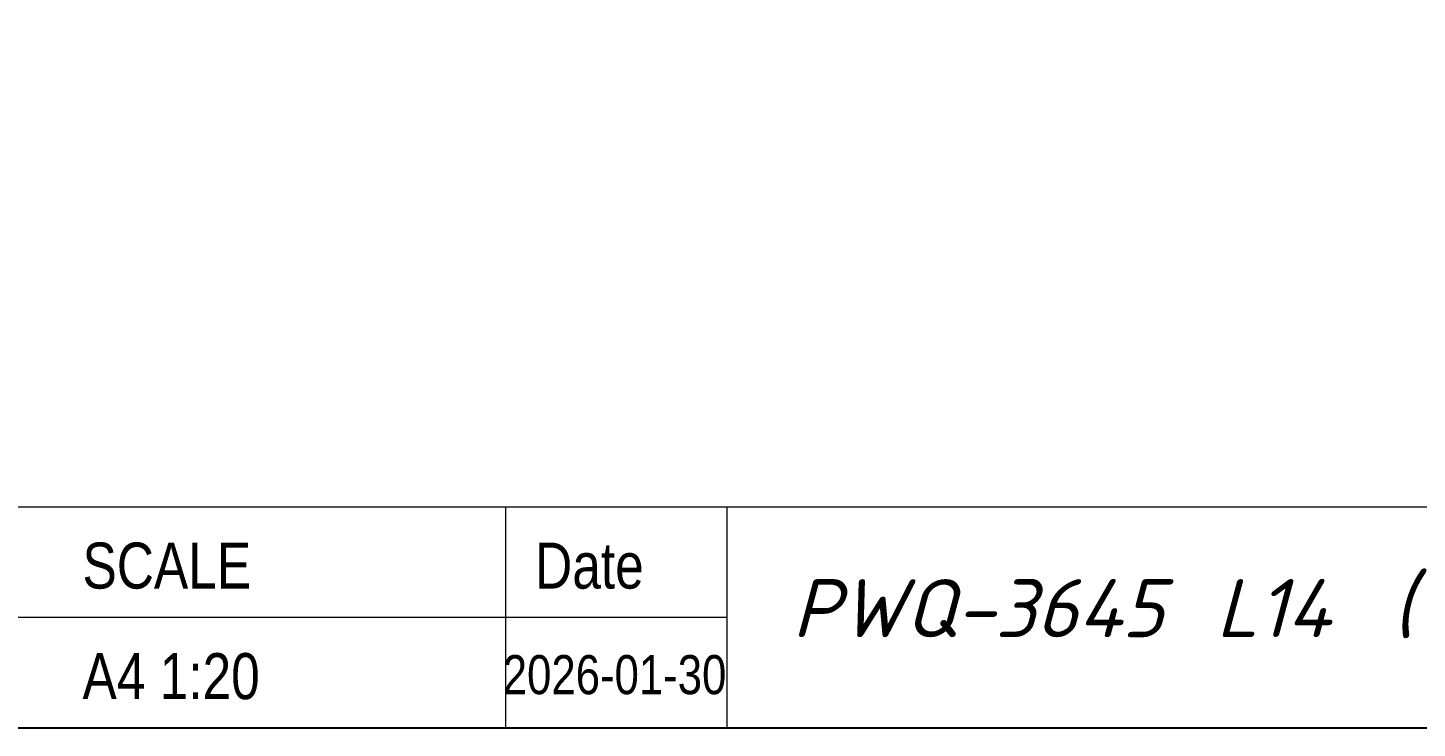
# Model space of a CAD drawing. Header units: millimetres. Extents: x 0 to 182016, y 11 to 3710.
# Drawn here: x 81282 to 82538, y 11 to 645 of the extents above; entities that cross this region are included whole.
import ezdxf

# ---------------------------------------------------------------- set-up
doc = ezdxf.new("R2010")
doc.units = ezdxf.units.MM
doc.styles.add('ROMANS', font='stylu.ttf', dxfattribs={"oblique": 15})
doc.styles.get("Standard").update_dxf_attribs({"font": 'arial.ttf'})

# ---------------------------------------------------------------- blocks, each defined once
blk = doc.blocks.new('Užsakymo nr')
at = {"color": 0, "lineweight": 0, "insert": (5198.7, 20217.8), "char_height": 52.538, "width": 1187.405, "attachment_point": 1, "style": 'ROMANS'}
blk.add_mtext('{\\fISOCPEUR|b0|i0|c0|p34;\\C256;PWQ-3645}', dxfattribs=at)
blk = doc.blocks.new('Date')
at = {"lineweight": 0, "width": 0.8}
blk.add_text('2026-01-30', height=35.38, dxfattribs=at).set_placement((4937.1, 20113.7))

msp = doc.modelspace()

# ---------------------------------------------------------------- linework, layer by layer
at = {"lineweight": 0}
for p, q in [((84887.2512827, 210.9357406), (81186.7909983, 210.9357406)), ((81713.7326355, 210.9357406), (81713.7326355, 10.9108603)), ((81913.7575157, 210.9357406), (81913.7575157, 10.9108603)), ((81913.7575157, 110.9233004), (81186.7909983, 110.9233004))]:
    msp.add_line(p, q, dxfattribs=at)
msp.add_lwpolyline([(84887.2512827, 3710.4502728), (84887.2512827, 10.9108603), (79387.9359399, 10.9108603), (79387.9359399, 3710.4502728)], close=True)

# ---------------------------------------------------------------- block references
at = {"color": 1}
for name in ['Užsakymo nr', 'Date']:
    msp.add_blockref(name, (76774.1421938, -20072.0125467), dxfattribs=at)

# ---------------------------------------------------------------- texts
at = {"lineweight": 0, "width": 0.8}
for s, p in [('SCALE', (81331.1325602, 137.2134153)), ('Date', (81740.5239372, 137.2134153)), ('A4 1:20', (81331.1325602, 37.2009752))]:
    msp.add_text(s, height=41.62239482, dxfattribs=at).set_placement(p)
at = {"color": 0, "lineweight": 0, "char_height": 52.538446824, "attachment_point": 1, "style": 'ROMANS'}
for s, insert, width in [('{\\fISOCPEUR|b0|i0|c186|p34;\\C256;(W14 1F Front Dressing) }', (82515.8603329, 150.0321815), 1707.405476263), ('{\\fISOCPEUR|b0|i0|c186|p34;\\C256;L14 }', (82356.1885336, 145.8257351), 130.666239348)]:
    msp.add_mtext(s, dxfattribs=dict(at, insert=insert, width=width))

doc.saveas('drawing.dxf')
